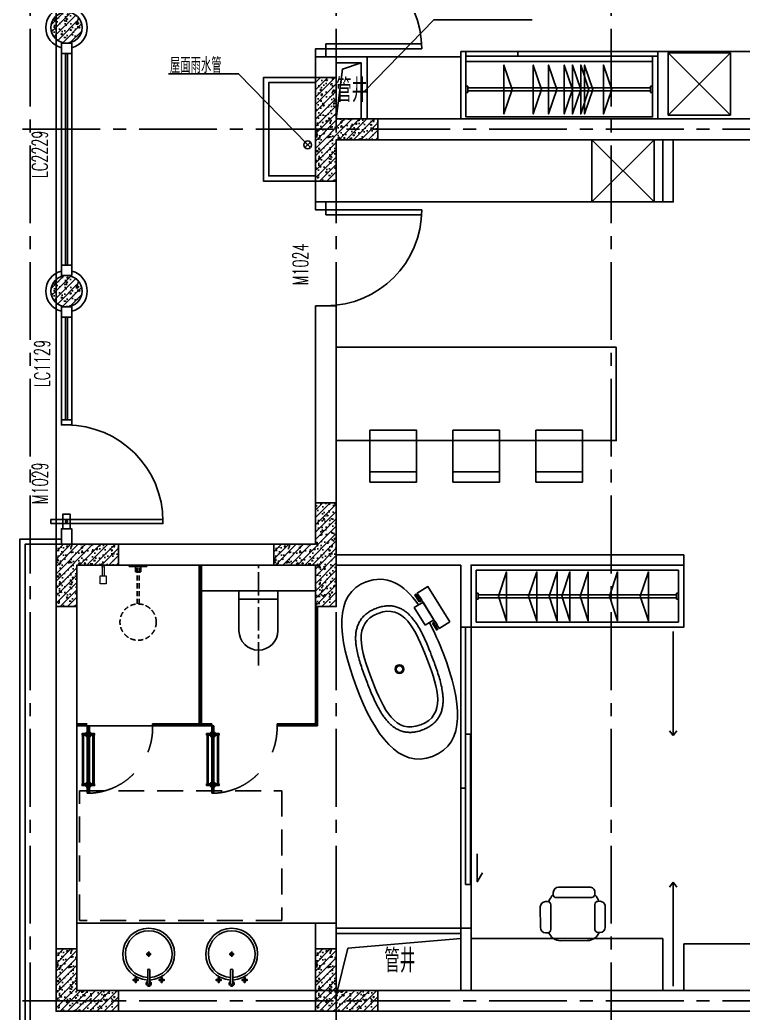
# Model space of a CAD drawing. Extents: x -395226 to -176901, y -140672 to 68263.
# Drawn here: x -328320 to -321346, y 25161 to 34735 of the extents above; entities that cross this region are included whole.
import ezdxf

# ---------------------------------------------------------------- set-up
doc = ezdxf.new("R2010")
doc.units = 0
doc.header["$LTSCALE"] = 1000
doc.header["$MEASUREMENT"] = 0
for name, pattern in [('ACAD_ISO08W100', [36, 24, -3, 6, -3]), ('HIDDEN', [0.375, 0.25, -0.125]), ('Plans$0$CENTER2', [1.125, 0.75, -0.125, 0.125, -0.125]), ('Plans$0$DASHED', [0.75, 0.5, -0.25]), ('Plans$0$DASHED2', [0.375, 0.25, -0.125]), ('Plans$0$HIDDEN2', [0.1875, 0.125, -0.0625])]:
    doc.linetypes.add(name, pattern=pattern)
doc.layers.get('0').update_dxf_attribs({"linetype": 'CONTINUOUS'})
doc.layers.get('Defpoints').update_dxf_attribs({"linetype": 'CONTINUOUS'})
for name, color, linetype in [('A-COLUMN', 1, 'CONTINUOUS'), ('A-COLUMN-hatch', 252, 'CONTINUOUS'), ('A-DOTE', 8, 'ACAD_ISO08W100'), ('A-FIN-GRAN', 34, 'CONTINUOUS'), ('A-FUR', 251, 'CONTINUOUS'), ('A-LINE', 8, 'CONTINUOUS'), ('A-LVTRY', 147, 'CONTINUOUS'), ('A-NOTE', 150, 'CONTINUOUS'), ('A-RAIN', 6, 'CONTINUOUS'), ('A-TEXT-CN', 31, 'CONTINUOUS'), ('A-WALL', 2, 'CONTINUOUS'), ('A-WINDOW', 4, 'CONTINUOUS'), ('A-WINDOW-TEXT', 93, 'CONTINUOUS'), ('Plans$0$A_Furniture', 40, 'CONTINUOUS'), ('Plans$0$A_Sanitary', 150, 'CONTINUOUS'), ('Plans$0$A_Wall', 3, 'CONTINUOUS'), ('Plans$0$Grid', 9, 'Plans$0$CENTER2'), ('Plans$0$WALL 01', 8, 'CONTINUOUS')]:
    doc.layers.add(name, color=color, linetype=linetype)
doc.styles.add('_HZTXT', font='tjromans.shx', dxfattribs={"width": 0.7, "bigfont": 'tjhztxt.shx'})
doc.styles.add('PRC-S', font='tjromans.shx', dxfattribs={"width": 0.7, "bigfont": 'tjhztxt.shx'})
doc.linetypes.add('Plans$0$BATTING', pattern='A,0.0001,-0.1,[134,ltypeshp.shx,S=0.1,R=0,X=-0.1,Y=0],-0.2,[134,ltypeshp.shx,S=0.1,R=180,X=0.1,Y=0],-0.1', length=0.4001)

# ---------------------------------------------------------------- blocks, each defined once
blk = doc.blocks.new('Grid')
at = {"layer": 'Plans$0$Grid', "color": 8}
for p, q in [((-22498.22963262349, 23319.99999610754), (-22498.22963262349, -15380.00000389246)), ((-19548.22963262349, 23319.99999610754), (-19548.22963262349, -15380.00000389246)), ((-16898.22963262349, 23319.99999610754), (-16898.22963262349, -15380.00000389246)), ((-28198.22963262349, -2400.000003892463), (8601.770367376506, -2400.000003892463)), ((-28198.22963262349, -10800.00000389246), (8601.770367376506, -10800.00000389246))]:
    blk.add_line(p, q, dxfattribs=at)
blk = doc.blocks.new('D10')
for p, q in [((75.00000000023283, 0), (74.99999999988358, 925)), ((125.0000000001164, 0), (124.9999999998254, 923.6476599997841)), ((75.00000000023283, 0), (125.0000000001164, 0))]:
    blk.add_line(p, q)
blk.add_lwpolyline([(75.00000000023283, 0), (0, 0), (0, -99.99999999976717), (75.00000000011642, -99.99999999976717)], close=True)
blk.add_arc((75.00000000023283, 0), 925, 0, 90)
blk = doc.blocks.new('dr-1000_swing')
at = {"layer": 'A-WINDOW', "xscale": -1, "rotation": 270}
blk.add_blockref('D10', (99.99999999976717, -3.783497959375381e-10), dxfattribs=at)
blk = doc.blocks.new('Plans$0$A$C53546D7D')
at = {"ltscale": 0.5}
for points in [[(1312.774772149744, 1041.149447671458), (1659.184933663579, 841.1494476715161), (1599.184933663579, 737.2263992174121), (1252.774772149744, 937.2263992173539), (1312.774772149744, 1041.149447671458)], [(1306.056804452557, 873.2456371039443), (1311.056804452557, 881.9058911418833), (1241.774772149744, 921.9058911416505), (1236.774772149976, 913.2456371039443), (1306.056804452557, 873.2456371039443)], [(1311.056804452557, 881.9058911418833), (1276.415788301034, 901.9058911421162), (1276.415788301034, 901.9058911421162), (1286.415788301034, 919.2263992175285), (1321.056804452557, 899.2263992175285), (1311.056804452557, 881.9058911418833)], [(1288.377312528202, 802.6238588389533), (1338.377312528202, 889.226399217383), (1511.58239328512, 789.2263992173539), (1461.58239328512, 702.6238588389533), (1288.377312528202, 802.6238588389533)]]:
    blk.add_lwpolyline(points, dxfattribs=at)
for points in [[(1518.902901360765, 761.9058911417378), (1553.543917512288, 741.9058911417669), (1553.543917512288, 741.9058911417669), (1563.543917512288, 759.2263992174121), (1528.902901360765, 779.2263992174121), (1518.902901360765, 761.905891141796)], [(1513.902901360765, 753.2456371039443), (1518.902901360765, 761.905891141796), (1588.184933663579, 721.9058911416505), (1583.184933663346, 713.2456371041189), (1513.902901360765, 753.2456371039443)]]:
    blk.add_lwpolyline(points)
for centre, radius in [((872.995006338926, 541.8361882120953), 42.43233807400172), ((873.004098743666, 541.834748116089), 31.419200863444)]:
    blk.add_circle(centre, radius, dxfattribs=at)
for points in [[(22.34459720388986, 835.7698237967561), (134.3235254394822, 1164.225481736765), (541.023775767535, 1131.892821975256), (1005.110123584513, 971.5434212326945)], [(1721.326919574989, 241.2221260950027), (1793.908408377552, 443.3920530879695), (1692.009449677775, 607.8987539465597), (1486.340725836577, 745.5065487290849)]]:
    blk.add_open_spline(points, degree=3)
for points in [[(329.8149401000701, 730.0226194689458), (415.1031364877708, 977.717527156492), (672.2747903009877, 910.9981146437349), (951.4455581605434, 815.6902065844042)], [(1312.518455665559, 844.4375453060202), (1220.299408901716, 889.8368521913071), (1116.694030010607, 932.0325536075688), (1005.110123584513, 971.5434212326945)], [(22.34459720388986, 835.7698237966979), (-92.3416263377294, 508.2496416225331), (247.5608019244391, 282.6020540767931), (711.6406844744924, 122.2339426557883)], [(1415.896587055642, 352.7925077862456), (1502.512577818939, 600.0262309744139), (1259.352920814184, 707.0875252687838), (951.4455581605434, 815.6902065844042)], [(329.5088778566569, 729.1368660639273), (243.6846328217071, 481.6271840278641), (487.1857072624844, 375.3447006308415), (765.642523651477, 277.9705953851808)], [(1415.587691416731, 351.907738508191), (1329.507153716637, 104.4870749274269), (1072.550360863097, 172.0292553585605), (765.642523651477, 277.9705953851808)], [(1725.946831695968, 254.5922922229802), (1616.552598577691, -74.73323269429966), (1209.610814263811, -45.59770998862223), (711.6406844744924, 122.2339426557883)]]:
    blk.add_open_spline(points, degree=3, dxfattribs=at)
for points in [[(280.4988016183488, 747.0035277290153), (285.7284925209824, 762.1916529350565), (291.6060641822405, 776.5653593252355), (304.691437669564, 803.7057469207502), (311.9006638282444, 816.4724755482748), (327.6519775015768, 840.3586801880156), (336.1953574975487, 851.4768619593233), (354.5395300867967, 871.978713918943), (364.3401042618789, 881.3600375343522), (385.0238185441121, 898.3113100760092), (395.9048798959702, 905.8796124989749), (418.5105329037178, 919.2057047652779), (430.2328016988467, 924.9638206488453), (454.2910453774966, 934.7709586514102), (466.6260638921522, 938.821528680186), (491.7431848307606, 945.3830461266916), (504.525654542027, 947.8953626083967), (530.4415762755089, 951.5692567544174), (543.57584848837, 952.7314812578843), (570.1486193803139, 953.8820570024836), (583.587804483017, 953.8705137142679), (610.7485872856341, 952.8281125912326), (624.4705955327954, 951.7971269380942), (659.5669719863217, 948.0642193624808), (681.1236637625843, 944.7658062329283), (724.814729235135, 936.5052160818595), (746.9493999888655, 931.5419823887642), (791.7157047654036, 920.3164257363242), (814.3472161574755, 914.0535193711694), (859.9986382678617, 900.5704993485706), (883.0183701068163, 893.3500961195969), (926.7922405914869, 879.1046951091848), (947.5196208404377, 872.1440574215667), (968.2970598381944, 865.0507135844382)], [(1465.120903549949, 335.5472352244542), (1470.432011981262, 350.7070815774205), (1474.729888413101, 365.6294655089732), (1481.285650984617, 395.0377911198884), (1483.542448851746, 409.5246529280557), (1485.989053396974, 438.0319990114658), (1486.177043596283, 452.0522688854544), (1484.491146996617, 479.5111901027267), (1482.61597699346, 492.9478647060751), (1476.893315517809, 519.070897128433), (1473.046434599906, 531.7546743619023), (1463.568456009496, 556.2244149578619), (1457.93938318314, 568.0091942659928), (1445.140230496181, 590.618058351014), (1437.971860614838, 601.4427649315039), (1422.32991348533, 622.1611810258182), (1413.856896686135, 632.0561925128568), (1395.798151687952, 651.0038632563374), (1386.212180852424, 660.0575385053817), (1366.073852461996, 677.4323394256353), (1355.521021650638, 685.7539733601734), (1333.561898533255, 701.7724512677232), (1322.155204840004, 709.4694494325668), (1292.3012596888, 728.2958191834914), (1273.341186239151, 739.0701453492511), (1233.936399445869, 759.6713426324714), (1213.490797990467, 769.4975687245314), (1171.404349564575, 788.4386886587599), (1149.763237178791, 797.5530486887146), (1105.582882637158, 815.2714132343244), (1083.043601346668, 823.875079640653), (1039.863968847552, 839.8313487662235), (1019.28451042925, 847.2178675811156), (968.2970598381944, 865.0507135844382)], [(280.2296178641263, 746.2245017878304), (274.9670575978234, 731.0477342251979), (270.7169641132932, 716.1116708414629), (264.2553601006512, 686.6825133319944), (262.0449407843407, 672.1885025654337), (259.6895900538657, 643.673471836606), (259.5464744234923, 629.6526720888796), (261.3202480587643, 602.1992874366697), (263.2384141942021, 588.7686833692715), (269.0446563516743, 562.6641008346924), (272.9321135622449, 549.9927009852836), (282.4883620347828, 525.5534211652994), (288.1551246717572, 513.7867187618394), (301.0265742640477, 491.2189357494644), (308.2295532401185, 480.4172278668848), (323.9377321021166, 459.7489818769391), (332.4423757097684, 449.8811400096747), (350.5616725720465, 430.9913655608834), (360.1765717142262, 421.9684177691524), (380.3704071533866, 404.6581610513094), (390.9498183308169, 396.3703453789931), (412.9600980910473, 380.4222324052535), (424.3913685525768, 372.7617821971944), (454.3054169151001, 354.0310601154342), (473.2998778128531, 343.317473193747), (512.7703994521871, 322.8425013192464), (533.247346235672, 313.0817642310867), (575.3942024896387, 294.2754441920551), (597.0643756643403, 285.2303959003184), (641.3012137287296, 267.6535267922736), (663.8679166710936, 259.1220442087215), (707.0983980146702, 243.3040585608687), (727.7013924908824, 235.9834446790628), (748.4256952549331, 228.7363229721086)], [(1464.849227804691, 334.7690748295863), (1459.57095221756, 319.5977656893083), (1453.647405837663, 305.2429448156036), (1440.475233209785, 278.1445775881293), (1433.22518248437, 265.400988370995), (1417.397498739883, 241.5653201024397), (1408.818577388534, 230.4745394219353), (1390.408880047733, 210.0315052639053), (1380.578329985728, 200.6815976483631), (1359.840467003407, 183.7966127147083), (1348.935238096863, 176.2631752380985), (1326.287049070932, 163.0095034140395), (1314.546410755953, 157.2889355931839), (1290.456901347032, 147.5588492044772), (1278.10898166243, 143.5477796738269), (1252.970988426823, 137.0666862845537), (1240.180543208262, 134.5952945448516), (1214.252995464019, 131.0043663262331), (1201.115070681553, 129.8841856369399), (1174.538753336063, 128.8186652222939), (1161.099674014375, 128.8732222241233), (1133.942366663134, 130.0025494495058), (1120.22372849728, 131.0774488046591), (1085.139479439706, 134.9226675499231), (1063.593455055263, 138.2900586406176), (1019.929052408785, 146.6904451347364), (997.8103804716375, 151.7244981548865), (953.080233769957, 163.093277399923), (930.4688835022971, 169.4285866352147), (884.8608492903877, 183.0576506149373), (861.8643451512326, 190.3516943573486), (818.1362930429168, 204.7371260841319), (797.4312973411288, 211.7640686608502), (748.4256952549331, 228.7363229721086)]]:
    blk.add_open_spline(points, degree=3, knots=[6, 6, 6, 6, 6.052886863067242, 6.052886863067242, 6.105773726134483, 6.105773726134483, 6.158660589201725, 6.158660589201725, 6.211547452268967, 6.211547452268967, 6.264434315336208, 6.264434315336208, 6.31732117840345, 6.31732117840345, 6.370208041470692, 6.370208041470692, 6.423094904537933, 6.423094904537933, 6.475981767605175, 6.475981767605175, 6.528868630672417, 6.528868630672417, 6.581755493739658, 6.581755493739658, 6.662823723826406, 6.662823723826406, 6.743891953913154, 6.743891953913154, 6.824960183999902, 6.824960183999902, 6.90602841408665, 6.90602841408665, 6.978260229719847, 6.978260229719847, 6.978260229719847, 6.978260229719847], dxfattribs=at)
blk = doc.blocks.new('Plans$0$A$C245A0047')
blk.add_lwpolyline([(-19.77532151341438, -9.097833529114723), (-19.77532151341438, 11.90216647088528), (-40.77532151341438, 11.90216647088528), (-40.77532151341438, 19.90216647088528), (-19.77532151341438, 19.90216647088528), (-19.77532151341438, 40.90216647088528), (-11.77532151341438, 40.90216647088528), (-11.77532151341438, 19.90216647088528), (9.224678486585617, 19.90216647088528), (9.224678486585617, 11.90216647088528), (-11.77532151341438, 11.90216647088528), (-11.77532151341438, -9.097833529114723)], close=True)
blk = doc.blocks.new('Plans$0$A$C426253EE')
at = {"ltscale": 10}
for p, q in [((25.00000021008418, 144.1702617873234), (-24.99999978991582, 144.1702617873234)), ((2.100841811625287e-07, 119.1702617873234), (2.100841811625287e-07, 169.1702617873234))]:
    blk.add_line(p, q, dxfattribs=at)
for p, q in [((-10, -140), (-10, -10)), ((10, -140), (10, -10))]:
    blk.add_line(p, q)
blk.add_circle((2.100841811625287e-07, 144.1702617873234), 15)
for centre, radius, start, end in [((2.100841811625287e-07, 144.1702617873234), 250, 272.2924427278202, 267.7075571757905), ((2.100841811625287e-07, 144.1702617873234), 225, 272.547318129015, 267.4526817638341), ((0, -10), 9.999999999999998, 0, 180), ((0, -140), 25, 113.5781784782145, 66.42182152178547), ((0, -140), 9.999999999999998, 180, 0)]:
    blk.add_arc(centre, radius, start, end)
blk.add_blockref('Plans$0$A$C245A0047', (-109.5240598923883, -121.7319046801276))
at = {"xscale": -1}
blk.add_blockref('Plans$0$A$C245A0047', (109.5240598910132, -121.7319046801276), dxfattribs=at)
blk = doc.blocks.new('Plans$0$CLOSET P')
blk.add_lwpolyline([(382.5, 187.5), (0, 187.5), (0, -187.5), (382.5, -187.5, 0.414213562373095), (570, 0), (570, 0, 0.414213562373095)], format="xyb", close=True)
blk.add_lwpolyline([(80, -187.5), (80, 187.5)])
at = {"color": 8, "linetype": 'Plans$0$CENTER2', "ltscale": 0.3}
blk.add_lwpolyline([(718.799193716608, 0), (-245.4681442575529, 0)], dxfattribs=at)
blk = doc.blocks.new('Plans$0$A$C329745DB')
at = {"linetype": 'Plans$0$DASHED2'}
for p, q in [((0, 85), (15, 85)), ((15, 85), (15, -85)), ((15, -85), (0, -85))]:
    blk.add_line(p, q, dxfattribs=at)
blk.add_line((0, -85), (0, 85))
at = {"linetype": 'Plans$0$DASHED2', "ltscale": 0.2}
for p, q in [((375.2861006046442, 10.00000001676378), (-5.383924417401431e-10, 10.00000000000004)), ((-5.383924417401431e-10, 10.00000000000004), (5.384492851590039e-10, -9.999999999999957)), ((375.2861006059829, -9.999999983119807), (5.384492851590039e-10, -9.999999999999957))]:
    blk.add_line(p, q, dxfattribs=at)
at = {"lineweight": 15}
for p, q in [((16.41515415161848, -326.3509522527456), (104.6021450981498, -326.3509522527456)), ((16.45275857299566, -345.3086725622416), (104.6021450981498, -345.3086725622416))]:
    blk.add_line(p, q, dxfattribs=at)
at = {"linetype": 'Plans$0$DASHED2'}
blk.add_lwpolyline([(15, -25), (15, 25), (65, 25), (65, -25)], close=True, dxfattribs=at)
at = {"lineweight": 15}
blk.add_lwpolyline([(179.7279068157077, -307.913514867425), (179.7279068157077, -364.5351404994726), (104.6021450981498, -364.5351404994726), (104.6021450981498, -307.913514867425)], close=True, dxfattribs=at)
at = {"linetype": 'Plans$0$DASHED2', "ltscale": 0.2}
blk.add_circle((550.0001527018758, 2.759037442956469e-08), 175, dxfattribs=at)
at = {"lineweight": 15}
for radius, start, end in [(12.5, 49.3241645724468, 311.3082686208234), (9.5, 86.29231313472972, 273.9349901289)]:
    blk.add_arc((15.80082531273365, -335.8310682922602), radius, start, end, dxfattribs=at)
blk = doc.blocks.new('Plans$0$TOWEL BAR T')
for points in [[(0, 485), (10, 485), (10, 525), (0, 525)], [(0, 40), (10, 40), (10, 0), (0, 0)]]:
    blk.add_lwpolyline(points, close=True)
for points in [[(10, 512.5), (50, 512.5), (50, 497.5)], [(10, 497.5), (50, 497.5)], [(35, 497.5), (35, 27.5)], [(45, 497.5), (45, 27.5)], [(50, 27.5), (50, 12.5), (10, 12.5)], [(50, 27.5), (10, 27.5)]]:
    blk.add_lwpolyline(points)
blk = doc.blocks.new('Plans$0$A$C76BA0BB8')
for p, q in [((0, 0), (0, -650)), ((20, 0), (0, 0)), ((10, 0), (10, -650)), ((20, 0), (20, -650)), ((20, -650), (0, -650))]:
    blk.add_line(p, q)
at = {"layer": 'Plans$0$A_Sanitary', "color": 8, "linetype": 'Plans$0$DASHED'}
blk.add_arc((-2.968245076015592, -16.81539324950427), 633.1915639874533, 270.2685894216469, 1.521757969938451, dxfattribs=at)
at = {"extrusion": (0, 0, -1), "zscale": -1}
blk.add_blockref('Plans$0$TOWEL BAR T', (1.676380634307861e-08, -587.4999999832362), dxfattribs=at)
blk.add_blockref('Plans$0$TOWEL BAR T', (20.00000001676381, -587.4999999832362))
blk = doc.blocks.new('Plans$0$CA1')
for points in [[(12.56764509586031, -9.625136842602046), (46.56764509586031, -9.625136842602046, 0.4142135623730951), (49.56764509586031, -6.625136842602046), (49.56764509586031, -4.625136842602046, 0.4142135623730951), (44.56764509586031, 0.3748631573979537), (14.56764509586031, 0.3748631573979537, 0.4142135623730951), (9.567645095860314, -4.625136842602046), (9.567645095860314, -6.625136842602046, 0.4142135623730951)], [(-0.4043093024849327, -18.45276368172171, -0.4142135623730951), (4.595690697515067, -13.45276368172171), (6.595690697515067, -13.45276368172171, -0.4142135623730951), (9.595690697515067, -16.45276368172171), (9.595690697515067, -40.45276368172171, -0.4142135623730951), (6.595690697515067, -43.45276368172171), (4.595690697515067, -43.45276368172171, -0.4142135623730951), (-0.4043093024849327, -38.45276368172171)], [(62.16738217087516, -18.45276368172171), (62.1673821708751, -38.45276368172171, -0.4142135623730951), (57.1673821708751, -43.45276368172171), (55.16738217087516, -43.45276368172171, -0.4142135623730951), (52.16738217087516, -40.45276368172171), (52.16738217087516, -16.45276368172171, -0.4142135623730951), (55.16738217087516, -13.45276368172171), (57.16738217087516, -13.45276368172171, -0.4142135623730951)]]:
    blk.add_lwpolyline(points, format="xyb", close=True)
for points in [[(9.593034517817557, -7.014613297597862, 0.105080602826177), (5.778942329537927, -13.45282766256952)], [(53.89357117811642, -13.46515703546191, 0.1155741915249647), (49.56764509586031, -6.485354089840371)], [(5.608665390737087, -43.44893740459418, 0.3119560297068442), (16.83417910180168, -51.20772980266037), (42.83417910180168, -51.20772980266037, 0.3125429747434296), (54.06873994548351, -43.42491401130127)]]:
    blk.add_lwpolyline(points, format="xyb")
blk = doc.blocks.new('A$C052B07B1')
at = {"layer": 'A-FIN-GRAN'}
for start, end in [(104.477512185936, 255.522487814064), (284.477512185936, 75.52248781406404)]:
    blk.add_arc((2.728484105318785e-12, 1.818989403545856e-12), 200, start, end, dxfattribs=at)
at = {"layer": 'A-WINDOW'}
for points in [[(-49.99999999999727, 250.0000000000018), (-49.99999999999727, 150.0000000000018), (50.00000000000273, 150.0000000000018), (50.00000000000273, 250.0000000000018)], [(-49.99999999999727, -149.9999999999982), (-49.99999999999727, -249.9999999999982), (50.00000000000273, -249.9999999999982), (50.00000000000273, -149.9999999999982)]]:
    blk.add_lwpolyline(points, close=True, dxfattribs=at)
blk = doc.blocks.new('Columes')
at = {"layer": 'A-COLUMN-hatch'}
h = blk.add_hatch(dxfattribs=at)
h.set_pattern_fill('钢筋混凝土', color=256, scale=20, style=0)
h.set_pattern_definition([(45, (-13779.38220149273, 9229.999999031425), (-35.35533905932737, 35.35533905932738), []), (50, (-13779.38220149273, 9229.999999031425), (143.4520365201507, -12.55042699651902), [15, -165]), (355, (-13779.38220149273, 9229.999999031425), (-27.7502667226, 150.4384267400024), [12, -132]), (100.4514, (-13767.42786549273, 9228.954131031425), (115.7018763428043, 137.8879084121907), [12.748038, -140.2284224]), (46.18420000000001, (-13779.38220149273, 9269.999999031425), (213.4482097251289, -33.10380286580362), [22.5, -247.5]), (96.6356, (-13761.59485249273, 9267.241337631425), (186.9325411097407, 194.8235741800883), [19.1220576, -210.3426]), (351.1842, (-13779.38220149273, 9269.999999031425), (186.9323890267254, 194.8237201850649), [18, -198]), (21, (-13759.38220149273, 9259.999999031425), (119.3814104236923, -80.52377813306776), [15, -165]), (326.0000000000001, (-13759.38220149273, 9259.999999031425), (48.66306638431634, 145.0300090093706), [12, -132]), (71.4514, (-13749.43375489273, 9253.289677831424), (168.044525716298, 64.50609934199048), [12.748038, -140.2284224]), (37.50000000000001, (-13779.38220149273, 9229.999999031425), (2.431971063458134, 66.5787707662623), [0, -130.4, 0, -134, 0, -132.5]), (7.499999999999999, (-13779.38220149273, 9229.999999031425), (52.61390748842972, 78.88234237647205), [0, -76.39999999999999, 0, -127.4, 0, -50.5]), (327.5, (-13823.98220149273, 9229.999999031425), (106.7644872344818, -4.51097434687596), [0, -50, 0, -156, 0, -207]), (317.5, (-13843.98220149273, 9229.999999031425), (116.6372338684772, 20.02099646646353), [0, -65, 0, -103.6, 0, -147])])
edge = h.paths.add_edge_path()
edge.add_arc((-13629.38220149273, 9379.999999031425), 150, 0, 360)
h = blk.add_hatch(dxfattribs=at)
h.set_pattern_fill('钢筋混凝土', color=256, scale=20, style=0)
h.set_pattern_definition([(45, (-11229.38219558448, 7899.999998953659), (-35.35533905932737, 35.35533905932738), []), (50, (-11229.38219558448, 7899.999998953659), (143.4520365201507, -12.55042699651902), [15, -165]), (355, (-11229.38219558448, 7899.999998953659), (-27.7502667226, 150.4384267400024), [12, -132]), (100.4514, (-11217.42785958448, 7898.954130953659), (115.7018763428043, 137.8879084121907), [12.748038, -140.2284224]), (46.18420000000001, (-11229.38219558448, 7939.999998953659), (213.4482097251289, -33.10380286580362), [22.5, -247.5]), (96.6356, (-11211.59484658448, 7937.241337553659), (186.9325411097407, 194.8235741800883), [19.1220576, -210.3426]), (351.1842, (-11229.38219558448, 7939.999998953659), (186.9323890267254, 194.8237201850649), [18, -198]), (21, (-11209.38219558448, 7929.999998953659), (119.3814104236923, -80.52377813306776), [15, -165]), (326.0000000000001, (-11209.38219558448, 7929.999998953659), (48.66306638431634, 145.0300090093706), [12, -132]), (71.4514, (-11199.43374898448, 7923.289677753659), (168.044525716298, 64.50609934199048), [12.748038, -140.2284224]), (37.50000000000001, (-11229.38219558448, 7899.999998953659), (2.431971063458134, 66.5787707662623), [0, -130.4, 0, -134, 0, -132.5]), (7.499999999999999, (-11229.38219558448, 7899.999998953659), (52.61390748842972, 78.88234237647205), [0, -76.39999999999999, 0, -127.4, 0, -50.5]), (327.5, (-11273.98219558448, 7899.999998953659), (106.7644872344818, -4.51097434687596), [0, -50, 0, -156, 0, -207]), (317.5, (-11293.98219558448, 7899.999998953659), (116.6372338684772, 20.02099646646353), [0, -65, 0, -103.6, 0, -147])])
h.paths.add_polyline_path([(-11229.38219558448, 8899.999998953659), (-11029.38219558448, 8899.999998953659), (-11029.38219558448, 8499.999998953659), (-10629.38219558448, 8499.999998953659), (-10629.38219558448, 8299.999998953659), (-11029.38219558448, 8299.999998953659), (-11029.38219558448, 7899.999998953659), (-11229.38219558448, 7899.999998953659)])
h = blk.add_hatch(dxfattribs=at)
h.set_pattern_fill('钢筋混凝土', color=256, scale=20, style=0)
h.set_pattern_definition([(45, (-13779.38220149273, 6689.999999031425), (-35.35533905932737, 35.35533905932738), []), (50, (-13779.38220149273, 6689.999999031425), (143.4520365201507, -12.55042699651902), [15, -165]), (355, (-13779.38220149273, 6689.999999031425), (-27.7502667226, 150.4384267400024), [12, -132]), (100.4514, (-13767.42786549273, 6688.954131031424), (115.7018763428043, 137.8879084121907), [12.748038, -140.2284224]), (46.18420000000001, (-13779.38220149273, 6729.999999031425), (213.4482097251289, -33.10380286580362), [22.5, -247.5]), (96.6356, (-13761.59485249273, 6727.241337631424), (186.9325411097407, 194.8235741800883), [19.1220576, -210.3426]), (351.1842, (-13779.38220149273, 6729.999999031425), (186.9323890267254, 194.8237201850649), [18, -198]), (21, (-13759.38220149273, 6719.999999031425), (119.3814104236923, -80.52377813306776), [15, -165]), (326.0000000000001, (-13759.38220149273, 6719.999999031425), (48.66306638431634, 145.0300090093706), [12, -132]), (71.4514, (-13749.43375489273, 6713.289677831424), (168.044525716298, 64.50609934199048), [12.748038, -140.2284224]), (37.50000000000001, (-13779.38220149273, 6689.999999031425), (2.431971063458134, 66.5787707662623), [0, -130.4, 0, -134, 0, -132.5]), (7.499999999999999, (-13779.38220149273, 6689.999999031425), (52.61390748842972, 78.88234237647205), [0, -76.39999999999999, 0, -127.4, 0, -50.5]), (327.5, (-13823.98220149273, 6689.999999031425), (106.7644872344818, -4.51097434687596), [0, -50, 0, -156, 0, -207]), (317.5, (-13843.98220149273, 6689.999999031425), (116.6372338684772, 20.02099646646353), [0, -65, 0, -103.6, 0, -147])])
edge = h.paths.add_edge_path()
edge.add_arc((-13629.38220149273, 6839.999999031425), 150, 0, 360)
h = blk.add_hatch(dxfattribs=at)
h.set_pattern_fill('钢筋混凝土', color=256, scale=20, style=0)
h.set_pattern_definition([(45, (-11629.38219558448, 3799.999998953659), (-35.35533905932737, 35.35533905932738), []), (50, (-11629.38219558448, 3799.999998953659), (143.4520365201507, -12.55042699651902), [15, -165]), (355, (-11629.38219558448, 3799.999998953659), (-27.7502667226, 150.4384267400024), [12, -132]), (100.4514, (-11617.42785958448, 3798.954130953659), (115.7018763428043, 137.8879084121907), [12.748038, -140.2284224]), (46.18420000000001, (-11629.38219558448, 3839.999998953659), (213.4482097251289, -33.10380286580362), [22.5, -247.5]), (96.6356, (-11611.59484658448, 3837.241337553659), (186.9325411097407, 194.8235741800883), [19.1220576, -210.3426]), (351.1842, (-11629.38219558448, 3839.999998953659), (186.9323890267254, 194.8237201850649), [18, -198]), (21, (-11609.38219558448, 3829.999998953659), (119.3814104236923, -80.52377813306776), [15, -165]), (326.0000000000001, (-11609.38219558448, 3829.999998953659), (48.66306638431634, 145.0300090093706), [12, -132]), (71.4514, (-11599.43374898448, 3823.289677753659), (168.044525716298, 64.50609934199048), [12.748038, -140.2284224]), (37.50000000000001, (-11629.38219558448, 3799.999998953659), (2.431971063458134, 66.5787707662623), [0, -130.4, 0, -134, 0, -132.5]), (7.499999999999999, (-11629.38219558448, 3799.999998953659), (52.61390748842972, 78.88234237647205), [0, -76.39999999999999, 0, -127.4, 0, -50.5]), (327.5, (-11673.98219558448, 3799.999998953659), (106.7644872344818, -4.51097434687596), [0, -50, 0, -156, 0, -207]), (317.5, (-11693.98219558448, 3799.999998953659), (116.6372338684772, 20.02099646646353), [0, -65, 0, -103.6, 0, -147])])
h.paths.add_polyline_path([(-11029.38219558448, 4799.999998953659), (-11229.38219558448, 4799.999998953659), (-11229.38219558448, 4399.999998953659), (-11629.38219558448, 4399.999998953659), (-11629.38219558448, 4199.999998953659), (-11229.38219558448, 4199.999998953659), (-11229.38219558448, 3799.999998953659), (-11029.38219558448, 3799.999998953659)])
h = blk.add_hatch(dxfattribs=at)
h.set_pattern_fill('钢筋混凝土', color=256, scale=20, style=0)
h.set_pattern_definition([(45, (-13729.38219558448, 3799.999998953659), (-35.35533905932737, 35.35533905932738), []), (50, (-13729.38219558448, 3799.999998953659), (143.4520365201507, -12.55042699651902), [15, -165]), (355, (-13729.38219558448, 3799.999998953659), (-27.7502667226, 150.4384267400024), [12, -132]), (100.4514, (-13717.42785958448, 3798.954130953659), (115.7018763428043, 137.8879084121907), [12.748038, -140.2284224]), (46.18420000000001, (-13729.38219558448, 3839.999998953659), (213.4482097251289, -33.10380286580362), [22.5, -247.5]), (96.6356, (-13711.59484658448, 3837.241337553659), (186.9325411097407, 194.8235741800883), [19.1220576, -210.3426]), (351.1842, (-13729.38219558448, 3839.999998953659), (186.9323890267254, 194.8237201850649), [18, -198]), (21, (-13709.38219558448, 3829.999998953659), (119.3814104236923, -80.52377813306776), [15, -165]), (326.0000000000001, (-13709.38219558448, 3829.999998953659), (48.66306638431634, 145.0300090093706), [12, -132]), (71.4514, (-13699.43374898448, 3823.289677753659), (168.044525716298, 64.50609934199048), [12.748038, -140.2284224]), (37.50000000000001, (-13729.38219558448, 3799.999998953659), (2.431971063458134, 66.5787707662623), [0, -130.4, 0, -134, 0, -132.5]), (7.499999999999999, (-13729.38219558448, 3799.999998953659), (52.61390748842972, 78.88234237647205), [0, -76.39999999999999, 0, -127.4, 0, -50.5]), (327.5, (-13773.98219558448, 3799.999998953659), (106.7644872344818, -4.51097434687596), [0, -50, 0, -156, 0, -207]), (317.5, (-13793.98219558448, 3799.999998953659), (116.6372338684772, 20.02099646646353), [0, -65, 0, -103.6, 0, -147])])
edge = h.paths.add_edge_path()
edge.add_line((-13729.38219558448, 4399.999998953659), (-13129.38219556957, 4399.999998953659))
edge.add_line((-13129.38219556957, 4399.999998953659), (-13129.38219558448, 4199.99999896856))
edge.add_line((-13129.38219558448, 4199.99999896856), (-13529.38219556957, 4199.99999896856))
edge.add_line((-13529.38219556957, 4199.99999896856), (-13529.38219558448, 3799.999998953659))
edge.add_line((-13529.38219558448, 3799.999998953659), (-13729.38219558448, 3799.99999896856))
edge.add_line((-13729.38219558448, 3799.99999896856), (-13729.38219558448, 4399.999998953659))
edge.add_line((-13729.38219558448, 4399.999998953659), (-13529.38219558448, 4399.999998983461))
h = blk.add_hatch(dxfattribs=at)
h.set_pattern_fill('钢筋混凝土', color=256, scale=20, style=0)
h.set_pattern_definition([(45, (-13729.38219558448, -100.0000010612421), (-35.35533905932737, 35.35533905932738), []), (50, (-13729.38219558448, -100.0000010612421), (143.4520365201507, -12.55042699651902), [15, -165]), (355, (-13729.38219558448, -100.0000010612421), (-27.7502667226, 150.4384267400024), [12, -132]), (100.4514, (-13717.42785958448, -101.0458690612421), (115.7018763428043, 137.8879084121907), [12.748038, -140.2284224]), (46.18420000000001, (-13729.38219558448, -60.00000106124207), (213.4482097251289, -33.10380286580362), [22.5, -247.5]), (96.6356, (-13711.59484658448, -62.75866246124207), (186.9325411097407, 194.8235741800883), [19.1220576, -210.3426]), (351.1842, (-13729.38219558448, -60.00000106124207), (186.9323890267254, 194.8237201850649), [18, -198]), (21, (-13709.38219558448, -70.00000106124207), (119.3814104236923, -80.52377813306776), [15, -165]), (326.0000000000001, (-13709.38219558448, -70.00000106124207), (48.66306638431634, 145.0300090093706), [12, -132]), (71.4514, (-13699.43374898448, -76.71032226124207), (168.044525716298, 64.50609934199048), [12.748038, -140.2284224]), (37.50000000000001, (-13729.38219558448, -100.0000010612421), (2.431971063458134, 66.5787707662623), [0, -130.4, 0, -134, 0, -132.5]), (7.499999999999999, (-13729.38219558448, -100.0000010612421), (52.61390748842972, 78.88234237647205), [0, -76.39999999999999, 0, -127.4, 0, -50.5]), (327.5, (-13773.98219558448, -100.0000010612421), (106.7644872344818, -4.51097434687596), [0, -50, 0, -156, 0, -207]), (317.5, (-13793.98219558448, -100.0000010612421), (116.6372338684772, 20.02099646646353), [0, -65, 0, -103.6, 0, -147])])
edge = h.paths.add_edge_path()
edge.add_line((-13729.38219558448, -100.0000010463409), (-13129.38219555467, -100.0000010612421))
edge.add_line((-13129.38219555467, -100.0000010612421), (-13129.38219558448, 99.99999895365909))
edge.add_line((-13129.38219558448, 99.99999895365909), (-13529.38219555467, 99.99999893875793))
edge.add_line((-13529.38219555467, 99.99999893875793), (-13529.38219556957, 499.9999989387579))
edge.add_line((-13529.38219556957, 499.9999989387579), (-13729.38219556957, 499.9999989536591))
edge.add_line((-13729.38219556957, 499.9999989536591), (-13729.38219558448, -100.0000010463409))
edge.add_line((-13729.38219558448, -100.0000010463409), (-13529.38219556957, -100.0000010314398))
h = blk.add_hatch(dxfattribs=at)
h.set_pattern_fill('钢筋混凝土', color=256, scale=20, style=0)
h.set_pattern_definition([(45, (-11229.38219558448, -100.0000010463409), (-35.35533905932737, 35.35533905932738), []), (50, (-11229.38219558448, -100.0000010463409), (143.4520365201507, -12.55042699651902), [15, -165]), (355, (-11229.38219558448, -100.0000010463409), (-27.7502667226, 150.4384267400024), [12, -132]), (100.4514, (-11217.42785958448, -101.0458690463409), (115.7018763428043, 137.8879084121907), [12.748038, -140.2284224]), (46.18420000000001, (-11229.38219558448, -60.00000104634091), (213.4482097251289, -33.10380286580362), [22.5, -247.5]), (96.6356, (-11211.59484658448, -62.75866244634091), (186.9325411097407, 194.8235741800883), [19.1220576, -210.3426]), (351.1842, (-11229.38219558448, -60.00000104634091), (186.9323890267254, 194.8237201850649), [18, -198]), (21, (-11209.38219558448, -70.00000104634091), (119.3814104236923, -80.52377813306776), [15, -165]), (326.0000000000001, (-11209.38219558448, -70.00000104634091), (48.66306638431634, 145.0300090093706), [12, -132]), (71.4514, (-11199.43374898448, -76.71032224634091), (168.044525716298, 64.50609934199048), [12.748038, -140.2284224]), (37.50000000000001, (-11229.38219558448, -100.0000010463409), (2.431971063458134, 66.5787707662623), [0, -130.4, 0, -134, 0, -132.5]), (7.499999999999999, (-11229.38219558448, -100.0000010463409), (52.61390748842972, 78.88234237647205), [0, -76.39999999999999, 0, -127.4, 0, -50.5]), (327.5, (-11273.98219558448, -100.0000010463409), (106.7644872344818, -4.51097434687596), [0, -50, 0, -156, 0, -207]), (317.5, (-11293.98219558448, -100.0000010463409), (116.6372338684772, 20.02099646646353), [0, -65, 0, -103.6, 0, -147])])
edge = h.paths.add_edge_path()
edge.add_line((-11229.38219558448, -100.0000010463409), (-10629.38219558448, -100.0000010463409))
edge.add_line((-10629.38219558448, -100.0000010463409), (-10629.38219558448, 99.99999895365909))
edge.add_line((-10629.38219558448, 99.99999895365909), (-11029.38219558448, 99.99999895365909))
edge.add_line((-11029.38219558448, 99.99999895365909), (-11029.38219558448, 499.9999989536591))
edge.add_line((-11029.38219558448, 499.9999989536591), (-11229.38219558448, 499.9999989536591))
edge.add_line((-11229.38219558448, 499.9999989536591), (-11229.38219558448, -100.0000010463409))
edge.add_line((-11229.38219558448, -100.0000010463409), (-11029.38219558448, -100.0000010463409))
for points in [[(-11229.38219558448, 8899.999998953659), (-11029.38219558448, 8899.999998953659), (-11029.38219558448, 8499.999998953659), (-10629.38219558448, 8499.999998953659), (-10629.38219558448, 8299.999998953659), (-11029.38219558448, 8299.999998953659), (-11029.38219558448, 7899.999998953659), (-11229.38219558448, 7899.999998953659)], [(-11029.38219558448, 4799.999998953659), (-11229.38219558448, 4799.999998953659), (-11229.38219558448, 4399.999998953659), (-11629.38219558448, 4399.999998953659), (-11629.38219558448, 4199.999998953659), (-11229.38219558448, 4199.999998953659), (-11229.38219558448, 3799.999998953659), (-11029.38219558448, 3799.999998953659)]]:
    blk.add_lwpolyline(points, close=True)
for points in [[(-13729.38219558448, 4399.999998953659), (-13129.38219556957, 4399.999998953659), (-13129.38219558448, 4199.99999896856), (-13529.38219556957, 4199.99999896856), (-13529.38219558448, 3799.999998953659), (-13729.38219558448, 3799.99999896856), (-13729.38219558448, 4399.999998953659), (-13529.38219558448, 4399.999998983461)], [(-13729.38219558448, -100.0000010463409), (-13129.38219555467, -100.0000010612421), (-13129.38219558448, 99.99999895365909), (-13529.38219555467, 99.99999893875793), (-13529.38219556957, 499.9999989387579), (-13729.38219556957, 499.9999989536591), (-13729.38219558448, -100.0000010463409), (-13529.38219556957, -100.0000010314398)], [(-11229.38219558448, -100.0000010463409), (-10629.38219558448, -100.0000010463409), (-10629.38219558448, 99.99999895365909), (-11029.38219558448, 99.99999895365909), (-11029.38219558448, 499.9999989536591), (-11229.38219558448, 499.9999989536591), (-11229.38219558448, -100.0000010463409), (-11029.38219558448, -100.0000010463409)]]:
    blk.add_lwpolyline(points)
for centre in [(-13629.38220149273, 9379.999999031425), (-13629.38220149273, 6839.999999031425)]:
    blk.add_circle(centre, 150)
blk = doc.blocks.new('RAIN PIPE@100x100')
for p, q in [((-26.51650429448637, -26.51650429449728), (26.51650429448637, 26.51650429449728)), ((-26.51650429448637, 26.51650429449728), (26.51650429448637, -26.51650429449728))]:
    blk.add_line(p, q)
blk.add_circle((0, 0), 37.5)

msp = doc.modelspace()

# ---------------------------------------------------------------- linework, layer by layer
at = {"layer": 'A-FIN-GRAN'}
for points in [[(-325469.5293752297, 34179.81240980745), (-325969.5293752296, 34179.81240980745), (-325969.5293752296, 33179.81240980745), (-325469.5293752297, 33179.81240980745)], [(-325469.5293752297, 34129.81240980745), (-325919.5293752296, 34129.81240980745), (-325919.5293752296, 33229.81240980745), (-325469.5293752297, 33229.81240980745)], [(-316469.5293752297, 26079.81240980745), (-316069.5293752297, 26079.81240980744), (-316069.5293752297, 24779.81240980745), (-328319.5293752297, 24779.81240980745), (-328319.5293752297, 29729.81240980745), (-327919.5293752297, 29729.81240980745)], [(-316469.5293752297, 26029.81240980745), (-316119.5293752297, 26029.81240980744), (-316119.5293752297, 24829.81240980745), (-328269.5293752297, 24829.81240980745), (-328269.5293752297, 29679.81240980745), (-327919.5293752297, 29679.81240980745)]]:
    msp.add_lwpolyline(points, dxfattribs=at)
at = {"layer": 'A-FUR'}
for p, q in [((-318269.5293700804, 34429.81241689884), (-324069.52936899, 34429.8123940817)), ((-324069.529369124, 33779.81240980745), (-324069.52936899, 34429.81239408169)), ((-322169.5293720204, 33779.81337119771), (-322169.529371809, 34429.81337118374)), ((-321469.5293719943, 33816.69099734344), (-322069.5293718332, 34416.69099750466)), ((-321469.5293718331, 34416.69099734344), (-322069.5293719944, 33816.69099750466)), ((-324019.5293690141, 34334.81529122901), (-322219.5293718573, 34334.81337121174)), ((-324019.5293690951, 34094.81529331567), (-323999.7124170947, 34094.81529331012)), ((-323999.7124170947, 34094.81529331012), (-323999.7124171107, 34034.81585175815)), ((-322239.5293719271, 34094.81337121727), (-322239.529371945, 34034.81392966436)), ((-322219.7124199258, 34094.81337121168), (-322239.5293719271, 34094.81337121727)), ((-324019.7124171116, 34034.81585176461), (-323999.7124171107, 34034.81585175815)), ((-323999.5293690868, 34078.43387863257), (-322239.5293719319, 34078.43195862549)), ((-323999.5293690962, 34049.81529122342), (-322239.5293719403, 34049.81337121727)), ((-322219.529371945, 34034.81392965883), (-322239.529371945, 34034.81392966436)), ((-322205.0512159315, 32979.81240783739), (-322805.0512157657, 33579.8124080041)), ((-322205.0512157657, 33579.81240783739), (-322805.0512159315, 32979.81240800317)), ((-325269.5293777203, 31579.81243097052), (-322569.5293776905, 31579.81243098542)), ((-324494.5293776905, 30379.81243097052), (-324944.5293777203, 30379.81243097052)), ((-323694.5293777054, 30379.81243100032), (-324144.5293777203, 30379.81243097052)), ((-322894.5293777054, 30379.81243097052), (-323344.5293777203, 30379.81243098542)), ((-323919.4378503932, 29209.81215173248), (-323899.6208983919, 29209.81215173806)), ((-323899.6208983919, 29209.81215173806), (-323899.6208983733, 29149.81271018516)), ((-323919.6208983714, 29149.81271017957), (-323899.6208983733, 29149.81271018516)), ((-321989.2548049238, 29193.43074110514), (-323899.6208983863, 29193.43073915699)), ((-321989.2548049322, 29164.81215369553), (-323899.620898377, 29164.81215174831))]:
    msp.add_line(p, q, dxfattribs=at)
for points in [[(-324019.52936899, 34429.8152912169), (-324019.5293689992, 34384.81529123087), (-323519.5293720166, 34384.81337148955), (-323519.5293720027, 34429.8133714821)], [(-322169.5293718276, 34429.81337118467), (-322169.529371847, 34384.81337119678), (-323519.5293720166, 34384.81337148955), (-323519.5293720027, 34429.8133714821)], [(-321469.5293718331, 34416.69099734344), (-322069.5293718332, 34416.69099750466), (-322069.5293719944, 33816.69099750466), (-321469.5293719943, 33816.69099734344)], [(-323573.0226394159, 34063.43195900733), (-323652.0119214335, 34298.12484345624), (-323652.0119215694, 33828.73907460498)], [(-323290.1872662378, 34063.43195892641), (-323369.1765482572, 34298.12484337532), (-323369.1765483912, 33828.73907452406)], [(-323142.4408962138, 34063.43195888439), (-323221.4301782323, 34298.12484333331), (-323221.4301783672, 33828.73907448204)], [(-322991.6855490336, 34063.43195884062), (-323070.6748310521, 34298.12484328954), (-323070.674831187, 33828.73907443827)], [(-322912.6962669489, 34063.43195881734), (-322991.6855489665, 34298.12484326625), (-322991.6855491024, 33828.73907441499)], [(-322833.7069848634, 34063.43195879499), (-322912.696266881, 34298.1248432439), (-322912.6962670168, 33828.73907439264)], [(-322796.4841737736, 34063.43195878381), (-322875.4734557921, 34298.12484323366), (-322875.473455927, 33828.73907438146)], [(-322613.8436867229, 34063.43195873176), (-322692.8329687405, 34298.1248431815), (-322692.8329688754, 33828.73907432931)], [(-325269.5293750435, 33579.81241062701), (-322119.5293735533, 33579.81241684406), (-322119.5293735533, 32979.81241684406), (-325269.529375416, 32979.81240898788)], [(-322205.0512157657, 33579.81240783739), (-322805.0512157657, 33579.8124080041), (-322805.0512159315, 32979.81240800317), (-322205.0512159315, 32979.81240783739)], [(-324944.5293776905, 30279.81243098542), (-324944.5293777203, 30779.81243098542), (-324494.5293777054, 30779.81243097052), (-324494.5293777203, 30279.81243097052)], [(-324144.5293777054, 30279.81243097052), (-324144.5293777203, 30779.81243097052), (-323694.5293777054, 30779.81243095562), (-323694.5293777054, 30279.81243095562)], [(-323344.5293776905, 30279.81243098542), (-323344.5293777054, 30779.81243097052), (-322894.5293777054, 30779.81243098542), (-322894.5293777054, 30279.81243098542)], [(-323969.5293743825, 28879.81243095602), (-321919.5293769061, 28879.8124320278), (-321919.5293769061, 29479.8124320278), (-323969.5293743825, 29479.81243095602)], [(-323919.5293743823, 28929.81243095602), (-321969.5293769061, 28929.8124320278), (-321969.5293769061, 29429.8124320278), (-323919.5293743823, 29429.81243095602)], [(-323705.6461292164, 29178.43073923033), (-323626.6568472007, 29413.12362368018), (-323626.6568470629, 28943.73785482891)], [(-323415.8379311146, 29178.43073923033), (-323336.8486490989, 29413.12362368018), (-323336.8486489611, 28943.73785482891)], [(-323217.2816755021, 29178.43073918656), (-323138.2923934864, 29413.12362363734), (-323138.2923933467, 28943.73785478607)], [(-323095.1235378137, 29178.43073907573), (-323016.134255798, 29413.12362352465), (-323016.1342556583, 28943.73785467338)], [(-322918.7799582978, 29178.43073927503), (-322839.7906762821, 29413.12362372488), (-322839.7906761424, 28943.73785487362)], [(-322635.9445851197, 29178.43073935792), (-322556.955303104, 29413.12362380777), (-322556.9553029662, 28943.7378549565)], [(-322337.9416956307, 29178.43073935792), (-322258.952413615, 29413.12362380777), (-322258.9524134772, 28943.7378549565)], [(-322119.5293769061, 25879.81241482195), (-323969.5293745744, 25879.81241413516), (-323969.5293743887, 25379.81241413516), (-322119.5293769061, 25379.81241523892)], [(-321919.5293769061, 25829.81240491137), (-320294.5293768558, 25829.81240490019), (-320294.529376866, 25379.81240490019), (-321919.5293769182, 25379.81240491137)]]:
    msp.add_lwpolyline(points, close=True, dxfattribs=at)
for points in [[(-322219.5293718415, 34384.81337121174), (-322219.5293720129, 33799.81337122851), (-324019.5293691679, 33799.81529125602), (-324019.5293689992, 34384.81529123087)], [(-322019.5293769312, 33579.81240800374), (-322019.5293769312, 32979.81240800374), (-322119.5293769312, 32979.81240800364), (-322119.5293769312, 33579.81240800364)], [(-325269.5293777203, 31579.81243097052), (-325269.5293777054, 30679.81243095562), (-322569.5293776905, 30679.81243097052), (-322569.5293776905, 31579.81243098542)]]:
    msp.add_lwpolyline(points, dxfattribs=at)
at = {"layer": 'A-LINE'}
for p, q in [((-327969.5293812872, 34486.6073292145), (-327969.5293812872, 32293.01749055593)), ((-327969.5293812872, 31946.6073292145), (-327969.5293812873, 29729.81240980745))]:
    msp.add_line(p, q, dxfattribs=at)
for points in [[(-325269.5293752304, 34379.81240980735), (-324969.5293752304, 34379.81240980735), (-324969.5293752304, 33779.81240980745)], [(-325269.5293752304, 34319.81240980735), (-325029.5293752304, 34319.81240980735), (-325029.5293752304, 33779.81240980745)], [(-325029.5293752304, 34319.81240980735), (-325210.0869264495, 34260.45391606937), (-325269.5293551989, 33779.81240980745)], [(-325269.5293741742, 25979.81241424913), (-324069.5293741742, 25979.81241412762)], [(-325269.5293776029, 25329.8124141427), (-325156.6858265518, 25787.06550090824), (-324069.5293799308, 25879.81241414224)], [(-325269.5293741793, 25929.81241424913), (-324069.5293741793, 25929.81241412762)]]:
    msp.add_lwpolyline(points, dxfattribs=at)
msp.add_lwpolyline([(-324969.5293752304, 34379.81240980735), (-324069.529369124, 34379.81240980735), (-324069.529369124, 33779.81240980745), (-324969.5293752304, 33779.81240980745)], close=True, dxfattribs=at)
at = {"layer": 'A-LINE', "linetype": 'Plans$0$BATTING', "ltscale": 0.08}
for points in [[(-322019.5293768215, 28839.81242299128), (-322019.5293768215, 27942.74303252522)], [(-322019.5293768216, 25419.8124139479), (-322019.5293768216, 26316.88180441396)]]:
    msp.add_lwpolyline(points, dxfattribs=at)
at = {"layer": 'A-LINE', "ltscale": 200}
for points in [[(-322019.5293768215, 27836.98685490519), (-322054.7241884199, 27883.2583027323)], [(-322019.5293768215, 27836.98685490519), (-322019.5293768215, 27942.74303252522)], [(-322019.5293768215, 27836.98685490519), (-321984.3345652231, 27883.2583027323)], [(-322019.5293768216, 26422.63798203399), (-322054.72418842, 26376.36653420689)], [(-322019.5293768216, 26422.63798203399), (-321984.3345652232, 26376.36653420689)], [(-322019.5293768216, 26422.63798203399), (-322019.5293768216, 26316.88180441396)]]:
    msp.add_lwpolyline(points, dxfattribs=at)
at = {"layer": 'A-LINE', "linetype": 'HIDDEN'}
msp.add_lwpolyline([(-325794.52937677, 26054.81242202666), (-327744.5293795557, 26054.81242202666), (-327744.5293795557, 27304.81243131794), (-325794.5293771136, 27304.81243131794)], close=True, dxfattribs=at)
at = {"layer": 'A-LVTRY'}
for p, q in [((-326589.5293726458, 27949.81243446837), (-326589.5293722036, 29479.81242041934)), ((-326579.529372644, 27949.81243446837), (-326579.5293722018, 29479.81242041562)), ((-326569.529377886, 27949.81243446837), (-326569.5293722018, 29479.81242041283)), ((-325469.529372231, 27929.81242788686), (-325469.5293719161, 29079.81240980745)), ((-325459.5293722292, 27929.81242784846), (-325459.5293719143, 29079.81240980745)), ((-325449.5293761694, 27929.81242781006), (-325449.5293721217, 29079.81240980745)), ((-327769.5293738391, 27949.81242862163), (-327669.5293738382, 27949.81242859174)), ((-327769.5293738363, 27939.81242861977), (-327669.5293738349, 27939.81242858988)), ((-327769.5293738363, 27929.81242946084), (-327669.5293738349, 27929.81242943095)), ((-327649.5293738382, 27929.81243240918), (-326469.5293779245, 27929.81242787714)), ((-327039.5293738368, 27949.8124284035), (-326469.5293779245, 27949.8124282332)), ((-327039.5293738368, 27929.81243006626), (-327039.5293738368, 27949.8124284035)), ((-327039.5293738368, 27939.81242840164), (-326469.5293779245, 27939.81242823134)), ((-326469.5293779245, 27949.8124282332), (-326469.5293779212, 27929.81242787714)), ((-325839.5293779231, 27949.81242759022), (-325469.5293718987, 27949.81242753453)), ((-325839.5293779231, 27929.81242925298), (-325839.5293779231, 27949.81242759022)), ((-325839.5293779231, 27939.81242758836), (-325469.5293718987, 27939.81242753268)), ((-325839.5293779231, 27929.81242925307), (-325449.5293761693, 27929.81242781004)), ((-327769.5293676895, 26029.81242203455), (-325469.5293709334, 26029.81242130873)), ((-325469.5293709334, 25779.81242172874), (-325469.5293709334, 26029.81242130874))]:
    msp.add_line(p, q, dxfattribs=at)
for points in [[(-325469.5293739538, 29229.81242629045), (-326569.5293765981, 29229.81242589091)], [(-323858.3031132885, 26513.57363854963), (-323909.1196912015, 26427.0799890669), (-323909.1196912015, 26695.55487850643)]]:
    msp.add_lwpolyline(points, dxfattribs=at)
for points in [[(-324069.5293743669, 27329.812418776), (-324069.52937437, 28879.81243149191), (-324021.5211153027, 28879.81243149191), (-324021.5211152995, 27329.812418776)], [(-324021.5211152995, 26400.80474242827), (-324021.5211152995, 27850.80475514419), (-323973.5128562322, 27850.80475514419), (-323973.5128562322, 26400.80474242827)]]:
    msp.add_lwpolyline(points, close=True, dxfattribs=at)
at = {"layer": 'A-NOTE'}
for points in [[(-323381.2289414119, 34734.49448440312), (-324327.4780889992, 34734.49448442047), (-324993.7669864871, 34049.81241009775)], [(-326885.370142629, 34214.49448411282), (-326210.8182727176, 34214.49448413016), (-325544.5293752297, 33529.81240980745)]]:
    msp.add_lwpolyline(points, dxfattribs=at)
at = {"layer": 'A-WALL'}
for p, q in [((-325469.5293752297, 34187.83137423695), (-325469.5293752296, 34379.81240980744)), ((-325469.5293752297, 34379.81240980745), (-325269.5293752297, 34379.81240980745)), ((-325269.5293752297, 34187.83137423695), (-325269.5293752297, 34379.81240980744)), ((-325469.5293752297, 32979.81240980745), (-325469.5293752297, 34187.83137423695)), ((-325269.5293752297, 33779.81240980745), (-325269.5293752297, 34187.83137423695)), ((-324869.5293752297, 33779.81240980745), (-316669.5293752297, 33779.81240980745)), ((-325269.5293752297, 32979.81240980745), (-325269.5293752297, 33579.81240980745)), ((-324869.5293752297, 33579.81240980745), (-316669.5293752297, 33579.81240980745)), ((-325469.5293752297, 32979.81240980745), (-325269.5293752297, 32979.81240980745)), ((-325469.5293752297, 29679.81240980745), (-325469.5293752297, 31979.81240980745)), ((-325469.5293752297, 31979.81240980745), (-325269.5293752297, 31979.81240980745)), ((-325269.5293752297, 29479.81240980745), (-325269.5293752297, 31979.81240980745)), ((-327969.5293752297, 25179.81240980745), (-327969.5293752297, 29679.81240980745)), ((-327969.5293752297, 29679.81240980745), (-325469.5293752297, 29679.81240980745)), ((-327769.5293752297, 25379.81240980745), (-327769.5293752297, 29479.81240980745)), ((-327769.5293752297, 29479.81240980745), (-325469.5293752297, 29479.81240980745)), ((-324069.5293741742, 29479.81243095596), (-324069.5293743825, 28879.81243095602)), ((-323969.5293741744, 29479.81243095599), (-323969.5293743824, 28879.81243095602)), ((-324069.5293743825, 28879.81243095602), (-323969.5293743825, 28879.81243095602)), ((-316669.5293752297, 25379.81240980745), (-327769.5293752297, 25379.81240980745)), ((-316469.5293752297, 25179.81240980745), (-327969.5293752297, 25179.81240980745))]:
    msp.add_line(p, q, dxfattribs=at)
for points in [[(-325269.5293777051, 29579.81243095562), (-321919.5293769061, 29579.81243095671)], [(-321919.5293769061, 29479.81243095675), (-321919.5293769061, 29579.81243095671)], [(-325269.5293777051, 29479.81243095562), (-324069.5293741742, 29479.81243095598)], [(-323969.5293741744, 29479.81243095601), (-321919.5293769061, 29479.81243095675)], [(-325269.5293738674, 25779.81242326145), (-325269.5293719486, 26029.81242133855), (-325469.5293719709, 26029.81242130874), (-325469.5293725853, 25779.81242320185)], [(-323969.5293743887, 25379.81241413516), (-323969.52937437, 25979.81241412759), (-324069.5293743701, 25979.81241412759), (-324069.5293743889, 25379.81241415541)]]:
    msp.add_lwpolyline(points, dxfattribs=at)
at = {"layer": 'A-WINDOW'}
for p, q in [((-327919.5293812872, 34409.81240988521), (-327919.5293812872, 32369.81240988521)), ((-327879.5293805199, 34409.81240988521), (-327879.5293805199, 32369.81240988521)), ((-327859.5293805195, 32369.81240988521), (-327859.5293805195, 34409.81240988521)), ((-327819.5293805408, 32369.81240988521), (-327819.5293811379, 34409.81240988521)), ((-327919.5293812872, 31869.81240988521), (-327919.5293812872, 30879.81240980745)), ((-327879.5293805199, 31869.81240988521), (-327879.5293805199, 30879.81240980745)), ((-327859.5293805195, 30879.81240980745), (-327859.5293805195, 31869.81240988521)), ((-327819.529380544, 30879.81240980745), (-327819.5293811379, 31869.81240988521))]:
    msp.add_line(p, q, dxfattribs=at)
msp.add_lwpolyline([(-327919.5293812872, 30879.81240980745), (-327819.529380544, 30879.81240980745), (-327819.529380544, 30829.81240980745), (-327919.5293812872, 30829.81240980745)], close=True, dxfattribs=at)
at = {"layer": 'A-WINDOW', "ltscale": 15}
for points in [[(-327833.3528397935, 29829.81240980745), (-327905.7059106659, 29829.81240980745), (-327905.7059106659, 29969.81240980745), (-327833.3528397935, 29969.81240980745)], [(-328019.5293752297, 29879.81240980745), (-326939.5293752297, 29879.81240980745), (-326939.5293752297, 29919.81240980745), (-328019.5293752297, 29919.81240980745)]]:
    msp.add_lwpolyline(points, close=True, dxfattribs=at)
at = {"layer": 'A-WINDOW'}
msp.add_lwpolyline([(-327919.5293752297, 29679.81240980745), (-327919.5293752297, 29829.81240980745), (-327819.5293752297, 29829.81240980745), (-327819.5293752297, 29679.81240980745)], dxfattribs=at)
at = {"layer": 'A-WINDOW', "ltscale": 15}
msp.add_circle((-327869.5293752297, 29899.81240980745), 9.662061469983366, dxfattribs=at)
msp.add_arc((-327869.5293752297, 29899.81240980745), 930, 0, 90, dxfattribs=at)
at = {"layer": 'Defpoints', "color": 6}
msp.add_lwpolyline([(-327969.5293748602, 47319.81241092451), (-327969.5293752297, 25179.81240980745), (-316469.5293752297, 25179.81240980745), (-316469.5293752297, 42179.81240980745)], dxfattribs=at)
at = {"layer": 'Plans$0$A_Furniture', "color": 252, "linetype": 'Plans$0$HIDDEN2'}
for p, q in [((-321989.4378528965, 29209.81215167689), (-321989.4378529151, 29149.81271012398)), ((-321969.6209008952, 29209.8121516713), (-321989.4378528965, 29209.81215167689)), ((-321969.4378529169, 29149.81271011839), (-321989.4378529151, 29149.81271012398))]:
    msp.add_line(p, q, dxfattribs=at)
at = {"layer": 'Plans$0$A_Wall'}
msp.add_line((-324069.5293743825, 28879.81243095602), (-324069.5293743825, 28879.81243095602), dxfattribs=at)
at = {"layer": 'Plans$0$WALL 01', "color": 8}
for p, q in [((-324069.5293743825, 25979.81241466348), (-324069.5293743658, 28879.81243149191)), ((-323969.5293743824, 25979.81241466348), (-323969.52937437, 28879.81243149191))]:
    msp.add_line(p, q, dxfattribs=at)

# ---------------------------------------------------------------- block references
at = {"layer": 'A-COLUMN'}
msp.add_blockref('Columes', (-314240.1471796452, 25279.81241085379), dxfattribs=at)
at = {"layer": 'A-DOTE'}
msp.add_blockref('Grid', (-305721.2997426062, 36079.81241369991), dxfattribs=at)
at = {"layer": 'A-FUR', "extrusion": (0, 0, -1), "xscale": 9.999999998684586, "yscale": 10.00000000046566, "zscale": -9.999999999999998, "rotation": 359.7039478469328}
msp.add_blockref('Plans$0$CA1', (322681.0504839758, 26373.42442711997), dxfattribs=at)
at = {"layer": 'A-LINE', "rotation": 180}
for p in [(-327869.5293811379, 34659.81240988521), (-327869.5293811379, 32119.81240988521)]:
    msp.add_blockref('A$C052B07B1', p, dxfattribs=at)
at = {"layer": 'A-LVTRY', "rotation": 270}
for name, p in [('Plans$0$A$C329745DB', (-327179.5293703061, 29479.81242041315)), ('Plans$0$CLOSET P', (-326019.5293752759, 29229.81242609068))]:
    msp.add_blockref(name, p, dxfattribs=at)
at = {"layer": 'A-LVTRY', "xscale": -1, "rotation": 271.7829565634175}
msp.add_blockref('Plans$0$A$C53546D7D', (-325174.5760864448, 27587.81903326805), dxfattribs=at)
at = {"layer": 'A-LVTRY'}
for p in [(-327669.5293738349, 27929.81242943095), (-326469.5293779212, 27929.8124290722)]:
    msp.add_blockref('Plans$0$A$C76BA0BB8', p, dxfattribs=at)
at = {"layer": 'A-LVTRY', "extrusion": (0, 0, -1), "zscale": -1, "rotation": 5.336085289072462e-08}
for p in [(327077.194089446, 25585.64215940957), (326277.194089446, 25585.64215917488)]:
    msp.add_blockref('Plans$0$A$C426253EE', p, dxfattribs=at)
at = {"layer": 'A-RAIN', "rotation": 90}
msp.add_blockref('RAIN PIPE@100x100', (-325544.5293752297, 33529.81240980745), dxfattribs=at)
at = {"layer": 'A-WINDOW', "ltscale": 15}
msp.add_blockref('dr-1000_swing', (-325469.5293752297, 34379.81240980743), dxfattribs=at)
at = {"layer": 'A-WINDOW', "ltscale": 15, "xscale": -1, "rotation": 180}
msp.add_blockref('dr-1000_swing', (-325469.5293752297, 32979.81240980746), dxfattribs=at)

# ---------------------------------------------------------------- texts
at = {"layer": 'A-NOTE', "style": 'PRC-S', "width": 0.7}
msp.add_text('屋面雨水管', height=149.9999999999999, rotation=359.9999999966649, dxfattribs=at).set_placement((-326872.5650313408, 34221.5205870826))
at = {"layer": 'A-TEXT-CN', "style": 'PRC-S', "width": 0.7}
for p in [(-325269.5293752297, 33943.80767035554), (-324806.0482907721, 25554.07596950324)]:
    msp.add_text('管井', height=225, dxfattribs=at).set_placement(p)
at = {"layer": 'A-WINDOW-TEXT', "style": '_HZTXT', "oblique": 0.6, "width": 0.6}
for s, p in [('LC2229', (-328052.0983475277, 33210.84536185814)), ('M1024', (-325539.2013108817, 32177.36256807123)), ('LC1129', (-328029.4628161023, 31195.24141534808)), ('M1029', (-328050.2710605216, 30067.28503999539))]:
    msp.add_text(s, height=150, rotation=90, dxfattribs=at).set_placement(p)

doc.saveas('drawing.dxf')
